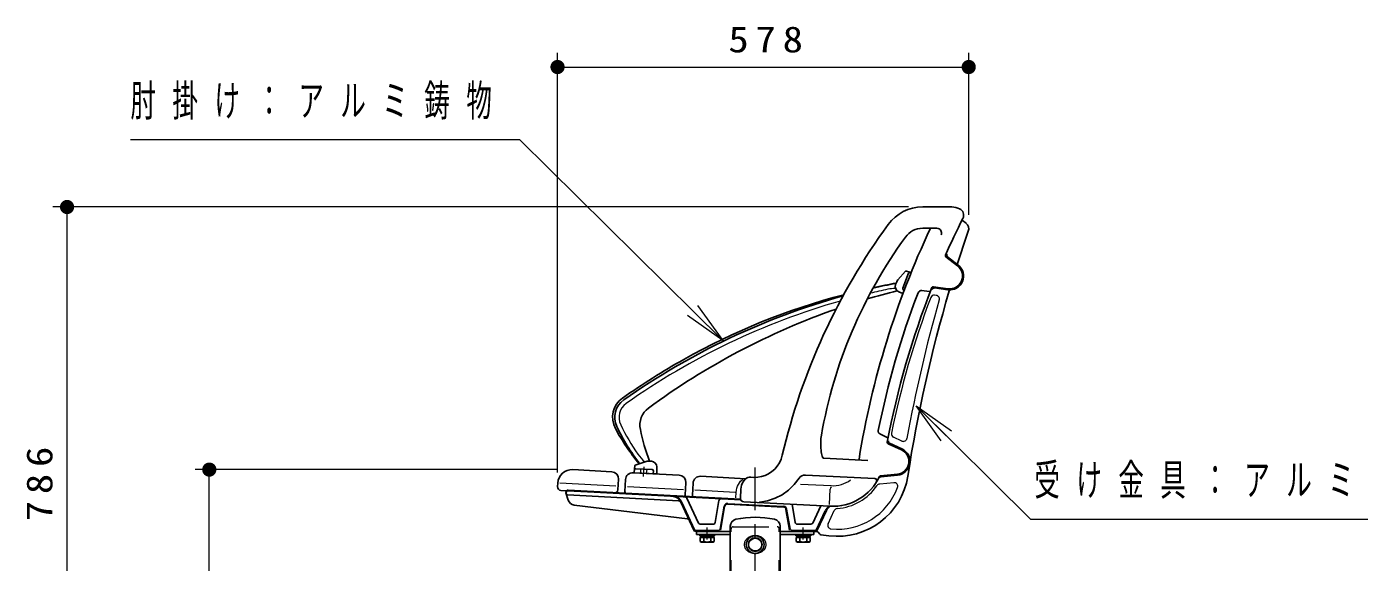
# Model space of a CAD drawing. Units: millimetres on the paper, scale 1:20. Extents: x -385 to 0, y 0 to 267.
# Drawn here: x -162.1 to -68.4, y 130.8 to 168.4 of the extents above; entities that cross this region are included whole.
import ezdxf

# ---------------------------------------------------------------- set-up
doc = ezdxf.new("R2010")
doc.units = ezdxf.units.MM
doc.linetypes.add('USER1', pattern=[4.5, 2.5, -2])
doc.linetypes.add('USER2', pattern=[6, 3, -1, 1, -1])
doc.layers.add('1_20', color=7, linetype='Continuous', lineweight=25)
doc.styles.add('ＭＳ ゴシック', font='')
doc.styles.get('ＭＳ ゴシック').set_extended_font_data('MS Gothic')

# ---------------------------------------------------------------- blocks, each defined once
blk = doc.blocks.new('filled_dot')
at = {"color": 0, "linetype": 'Continuous', "lineweight": -2, "const_width": 1.25}
blk.add_lwpolyline([(-0.625, 0, 1), (0.625, 0, 1)], format="xyb", close=True, dxfattribs=at)

msp = doc.modelspace()

# ---------------------------------------------------------------- linework, layer by layer
at = {"layer": '1_20', "lineweight": 13}
for p, q in [((-124.774, 137.077), (-124.774, 166.6)), ((-95.87, 155.216), (-95.87, 166.6)), ((-124.774, 165.6), (-95.87, 165.6)), ((-100.106, 155.757), (-160.254, 155.757)), ((-159.254, 116.44), (-159.254, 155.757)), ((-113.163, 146.371), (-115.648, 148.125)), ((-113.163, 146.371), (-115.296, 148.48)), ((-114.945, 148.836), (-113.163, 146.371)), ((-99.573, 141.782), (-97.443, 139.669)), ((-99.573, 141.782), (-97.091, 140.024)), ((-97.795, 139.314), (-99.573, 141.782)), ((-124.762, 137.287), (-150.254, 137.287)), ((-149.254, 116.44), (-149.254, 137.287))]:
    msp.add_line(p, q, dxfattribs=at)
at = {"layer": '1_20', "color": 4}
for p, q in [((-97.059, 155.757), (-99.106, 155.757)), ((-98.103, 154.257), (-99.106, 154.257)), ((-96.658, 151.612), (-97.473, 152.243)), ((-97.329, 150.009), (-98.351, 150.147)), ((-98.647, 149.809), (-99.163, 149.878)), ((-101.609, 139.556), (-102.082, 139.772)), ((-100.6, 138.684), (-101.538, 139.112)), ((-106.055, 138.084), (-102.954, 137.922)), ((-107.347, 136.908), (-102.469, 136.652)), ((-100.887, 136.969), (-102.066, 136.856)), ((-111.887, 135.915), (-111.92, 135.291)), ((-110.967, 136.743), (-111.189, 136.755)), ((-111.683, 135.029), (-105.622, 134.711)), ((-115.004, 132.94), (-113.104, 132.94)), ((-115.004, 132.715), (-115.004, 132.94)), ((-115.004, 132.715), (-112.629, 132.715)), ((-109.129, 132.715), (-106.754, 132.715)), ((-108.654, 132.94), (-106.754, 132.94)), ((-106.754, 132.715), (-106.754, 132.94))]:
    msp.add_line(p, q, dxfattribs=at)
at = {"layer": '1_20', "color": 190}
for p, q in [((-96.318, 154.813), (-96.06, 154.608)), ((-96.612, 151.672), (-97.361, 152.251)), ((-97.339, 149.934), (-98.277, 150.061)), ((-100.569, 138.752), (-101.43, 139.145)), ((-123.709, 137.286), (-120.963, 137.142)), ((-111.532, 136.648), (-114.722, 136.815)), ((-100.88, 136.894), (-102.047, 136.782)), ((-124.773, 136.09), (-124.76, 136.34)), ((-124.029, 135.852), (-111.912, 135.217)), ((-120.49, 136.617), (-120.529, 135.868)), ((-115.247, 136.342), (-115.292, 135.493)), ((-120.792, 135.631), (-124.537, 135.827)), ((-124.18, 135.658), (-124.023, 135.147)), ((-124.081, 135.504), (-116.246, 135.094)), ((-124.013, 135.8), (-111.893, 135.165)), ((-115.194, 133.027), (-116.108, 134.987)), ((-114.876, 133.527), (-115.695, 135.284)), ((-113.697, 133.564), (-113.424, 135.113)), ((-123.605, 134.797), (-115.649, 133.835)), ((-108.061, 133.564), (-108.289, 134.859)), ((-106.832, 133.527), (-106.264, 134.745)), ((-106.513, 133.027), (-105.871, 134.405)), ((-114.74, 133.44), (-113.844, 133.44)), ((-112.629, 121.298), (-112.629, 133.309)), ((-109.129, 121.298), (-109.129, 133.309)), ((-107.913, 133.44), (-106.968, 133.44)), ((-115.058, 132.94), (-112.629, 132.94)), ((-109.129, 132.94), (-106.55, 132.94)), ((-106.367, 132.774), (-106.42, 132.865)), ((-106.256, 132.7), (-105.692, 132.632))]:
    msp.add_line(p, q, dxfattribs=at)
at = {"layer": '1_20', "color": 2}
for p, q in [((-100.303, 151.235), (-100.852, 150.635)), ((-100.095, 151.101), (-100.493, 150.038)), ((-99.919, 151.145), (-100.251, 151.249)), ((-101.008, 150.301), (-100.932, 150.505)), ((-100.405, 149.897), (-100.437, 149.91)), ((-100.493, 149.663), (-100.793, 149.794))]:
    msp.add_line(p, q, dxfattribs=at)
at = {"layer": '1_20', "color": 190, "lineweight": 13}
for p, q in [((-98.149, 149.539), (-98.269, 149.556)), ((-100.562, 139.299), (-101.154, 139.568)), ((-120.666, 136.125), (-124.611, 136.332)), ((-115.922, 135.877), (-119.867, 136.083)), ((-101.13, 136.368), (-102.128, 136.272)), ((-115.123, 133.06), (-116.02, 134.983)), ((-112.288, 135.686), (-115.124, 135.835)), ((-112.808, 134.912), (-108.887, 134.707)), ((-112.238, 135.293), (-112.218, 135.682)), ((-113.35, 133.101), (-113.067, 134.706)), ((-113.301, 133.019), (-113.005, 134.695)), ((-113.301, 133.019), (-113.005, 134.695)), ((-112.811, 134.849), (-108.89, 134.644)), ((-108.457, 133.019), (-108.716, 134.49)), ((-108.407, 133.101), (-108.654, 134.501)), ((-106.585, 133.06), (-105.96, 134.401)), ((-105.753, 133.474), (-105.321, 134.401)), ((-115.058, 133.019), (-113.449, 133.019)), ((-108.309, 133.019), (-106.649, 133.019))]:
    msp.add_line(p, q, dxfattribs=at)
at = {"layer": '1_20'}
for p, q in [((-119.307, 137.598), (-118.538, 137.862)), ((-118.169, 137.872), (-118.387, 137.883)), ((-119.387, 137.112), (-119.341, 137.555)), ((-117.842, 136.979), (-119.34, 137.057)), ((-119.267, 137.354), (-118.133, 137.294)), ((-118.042, 136.989), (-118.039, 137.193)), ((-117.79, 137.029), (-117.79, 137.472)), ((-114.779, 132.715), (-113.729, 132.715)), ((-114.779, 132.715), (-114.779, 132.64)), ((-114.779, 132.64), (-113.729, 132.64)), ((-114.714, 132.64), (-114.714, 132.515)), ((-113.794, 132.64), (-114.714, 132.64)), ((-113.794, 132.515), (-114.714, 132.515)), ((-114.287, 132.64), (-114.254, 132.515)), ((-114.254, 132.64), (-114.22, 132.515)), ((-113.794, 132.64), (-113.794, 132.515)), ((-113.729, 132.64), (-113.729, 132.715)), ((-108.029, 132.715), (-106.979, 132.715)), ((-108.029, 132.715), (-108.029, 132.64)), ((-108.029, 132.64), (-106.979, 132.64)), ((-107.964, 132.64), (-107.964, 132.515)), ((-107.044, 132.64), (-107.964, 132.64)), ((-107.044, 132.515), (-107.964, 132.515)), ((-107.537, 132.64), (-107.504, 132.515)), ((-107.504, 132.64), (-107.47, 132.515)), ((-107.044, 132.64), (-107.044, 132.515)), ((-106.979, 132.64), (-106.979, 132.715))]:
    msp.add_line(p, q, dxfattribs=at)
at = {"layer": '1_20', "linetype": 'USER2', "lineweight": 13}
for p, q in [((-110.879, 116.44), (-110.879, 137.959)), ((-118.727, 136.812), (-118.692, 137.479))]:
    msp.add_line(p, q, dxfattribs=at)
at = {"layer": '1_20', "color": 40}
for p, q in [((-116.22, 136.894), (-119.465, 137.064)), ((-119.991, 136.591), (-120.035, 135.742)), ((-115.791, 135.519), (-115.746, 136.368)), ((-119.893, 135.584), (-115.949, 135.377))]:
    msp.add_line(p, q, dxfattribs=at)
at = {"layer": '1_20', "linetype": 'USER1', "lineweight": 13}
for p, q in [((-118.915, 137.035), (-118.925, 137.336)), ((-118.518, 137.014), (-118.476, 137.312))]:
    msp.add_line(p, q, dxfattribs=at)
at = {"layer": '1_20', "color": 120, "lineweight": 13}
for p, q in [((-107.688, 136.271), (-105.546, 136.159)), ((-105.663, 134.84), (-105.606, 135.92))]:
    msp.add_line(p, q, dxfattribs=at)
at = {"layer": '1_20', "color": 4, "linetype": 'USER2', "lineweight": 13}
for p, q in [((-114.254, 132.363), (-114.254, 133.214)), ((-107.504, 132.363), (-107.504, 133.214))]:
    msp.add_line(p, q, dxfattribs=at)
at = {"layer": '1_20', "color": 204, "linetype": 'USER1', "lineweight": 13}
for p, q in [((-112.571, 128.415), (-112.571, 133.115)), ((-112.421, 133.265), (-109.337, 133.265)), ((-109.187, 128.415), (-109.187, 133.115))]:
    msp.add_line(p, q, dxfattribs=at)
at = {"layer": '1_20', "color": 131}
for p, q in [((-114.745, 132.515), (-114.745, 132.24)), ((-113.763, 132.515), (-114.745, 132.515)), ((-114.745, 132.24), (-114.666, 132.195)), ((-113.841, 132.195), (-114.666, 132.195)), ((-114.499, 132.515), (-114.499, 132.24)), ((-114.008, 132.515), (-114.008, 132.24)), ((-113.763, 132.24), (-113.841, 132.195)), ((-113.763, 132.515), (-113.763, 132.24)), ((-107.995, 132.515), (-107.995, 132.24)), ((-107.013, 132.515), (-107.995, 132.515)), ((-107.995, 132.24), (-107.916, 132.195)), ((-107.091, 132.195), (-107.916, 132.195)), ((-107.749, 132.515), (-107.749, 132.24)), ((-107.258, 132.515), (-107.258, 132.24)), ((-107.013, 132.24), (-107.091, 132.195)), ((-107.013, 132.515), (-107.013, 132.24))]:
    msp.add_line(p, q, dxfattribs=at)
at = {"layer": '1_20', "lineweight": 13}
for points in [[(-113.163, 146.371), (-127.425, 160.474), (-154.801, 160.474)], [(-99.573, 141.782), (-91.53, 133.805), (-61.256, 133.805)]]:
    msp.add_lwpolyline(points, dxfattribs=at)
at = {"layer": '1_20', "color": 4}
for points in [[(-106.055, 138.084), (-106.085, 138.096), (-106.115, 138.126), (-106.144, 138.176), (-106.171, 138.243), (-106.196, 138.327), (-106.218, 138.426), (-106.237, 138.537), (-106.252, 138.66), (-106.263, 138.79), (-106.271, 138.927), (-106.274, 139.066), (-106.272, 139.206), (-106.267, 139.344), (-106.257, 139.476), (-106.244, 139.601), (-106.226, 139.716)], [(-108.98, 138.293), (-109.062, 138.025), (-109.178, 137.772), (-109.326, 137.538), (-109.504, 137.328), (-109.708, 137.145), (-109.934, 136.993), (-110.178, 136.875), (-110.434, 136.793), (-110.699, 136.749), (-110.967, 136.743)], [(-111.887, 135.915), (-111.872, 136.052), (-111.841, 136.184), (-111.795, 136.308), (-111.735, 136.423), (-111.664, 136.523), (-111.581, 136.608), (-111.49, 136.675), (-111.393, 136.723), (-111.292, 136.75), (-111.189, 136.755)], [(-107.793, 136.681), (-108.133, 136.234), (-108.534, 135.844), (-108.987, 135.52), (-109.483, 135.268), (-110.009, 135.095), (-110.554, 135.005)]]:
    msp.add_lwpolyline(points, dxfattribs=at)
at = {"layer": '1_20', "color": 190, "lineweight": 13}
msp.add_lwpolyline([(-112.218, 135.682), (-112.202, 135.835), (-112.17, 135.983), (-112.123, 136.123), (-112.063, 136.252), (-111.989, 136.367), (-111.906, 136.464), (-111.813, 136.543), (-111.714, 136.6)], dxfattribs=at)
at = {"layer": '1_20', "color": 204, "lineweight": 13}
msp.add_lwpolyline([(-111.648, 132.015), (-111.645, 131.961), (-111.636, 131.907), (-111.622, 131.853), (-111.601, 131.801), (-111.576, 131.751), (-111.545, 131.703), (-111.509, 131.657), (-111.468, 131.613), (-111.423, 131.573), (-111.373, 131.536), (-111.32, 131.503), (-111.263, 131.474), (-111.204, 131.449), (-111.142, 131.428), (-111.078, 131.411), (-111.012, 131.4), (-110.946, 131.393), (-110.879, 131.39), (-110.812, 131.393), (-110.745, 131.4), (-110.68, 131.411), (-110.616, 131.428), (-110.554, 131.449), (-110.494, 131.474), (-110.438, 131.503), (-110.385, 131.536), (-110.335, 131.573), (-110.29, 131.613), (-110.249, 131.657), (-110.213, 131.703), (-110.182, 131.751), (-110.156, 131.801), (-110.136, 131.853), (-110.122, 131.907), (-110.113, 131.961), (-110.11, 132.015), (-110.113, 132.07), (-110.122, 132.124), (-110.136, 132.177), (-110.156, 132.229), (-110.182, 132.279), (-110.213, 132.328), (-110.249, 132.374), (-110.29, 132.417), (-110.335, 132.457), (-110.385, 132.494), (-110.438, 132.527), (-110.494, 132.556), (-110.554, 132.582), (-110.616, 132.602), (-110.68, 132.619), (-110.745, 132.631), (-110.812, 132.638), (-110.879, 132.64), (-110.946, 132.638), (-111.012, 132.631), (-111.078, 132.619), (-111.142, 132.602), (-111.204, 132.582), (-111.263, 132.556), (-111.32, 132.527), (-111.373, 132.494), (-111.423, 132.457), (-111.468, 132.417), (-111.509, 132.374), (-111.545, 132.328), (-111.576, 132.279), (-111.601, 132.229), (-111.622, 132.177), (-111.636, 132.124), (-111.645, 132.07)], close=True, dxfattribs=at)
at = {"layer": '1_20', "color": 190}
for radius in [0.625, 0.479]:
    msp.add_circle((-110.879, 132.015), radius, dxfattribs=at)
at = {"layer": '1_20', "color": 204, "lineweight": 13}
msp.add_circle((-110.879, 132.015), 0.45, dxfattribs=at)
at = {"layer": '1_20', "color": 4}
for centre, radius, start, end in [((-99.106, 152.757), 3, 90, 143.93385), ((-97.059, 154.507), 1.25, 63.71986, 90), ((-96.727, 155.18), 0.5, 333.36399, 63.71986), ((-42.76, 128.112), 59.875, 153.36399, 156.10762), ((-65.066, 127.965), 45.111, 143.93385, 166.76595), ((-42.76, 128.112), 61.625, 154.89629, 170.73941), ((-99.106, 152.757), 1.5, 90, 143.93385), ((-98.103, 153.935), 0.322, 334.98648, 90), ((-73.3, 133.962), 33.425, 143.93385, 170.08775), ((-97.412, 152.322), 0.1, 156.10762, 232.28941), ((-97.208, 150.9), 0.9, 262.28941, 52.28941), ((-42.76, 128.112), 59.875, 158.47119, 169.30762), ((-98.364, 150.048), 0.1, 82.28941, 158.47119), ((-42.76, 128.112), 60.65, 159.12896, 168.64985), ((-99.196, 149.631), 0.25, 82.28941, 159.12896), ((-98.634, 149.908), 0.1, 262.28941, 338.69025), ((-101.978, 139.999), 0.25, 168.64985, 245.48941), ((-101.65, 139.465), 0.1, 349.08857, 65.48941), ((-101.497, 139.203), 0.1, 169.30762, 245.48941), ((-100.973, 137.865), 0.9, 275.48941, 65.48941), ((-105.432, 138.331), 1.875, 348.43996, 350.73941), ((-107.373, 136.409), 0.5, 87, 146.98921), ((-105.432, 138.331), 3.625, 267, 334.9921), ((-102.056, 136.756), 0.1, 95.48941, 154.9921), ((-102.477, 136.502), 0.15, 328.25266, 87), ((-111.67, 135.278), 0.25, 177, 267), ((-110.553, 134.987), 0.0177, 95.03004, 267)]:
    msp.add_arc(centre, radius, start, end, dxfattribs=at)
at = {"layer": '1_20', "color": 190}
for centre, radius, start, end in [((-96.37, 154.663), 0.15, 51.54842, 83.23143), ((-96.411, 154.695), 0.15, 51.54842, 63.12501), ((-96.37, 154.216), 0.5, 341.04053, 51.54842), ((-1.323, 121.564), 100, 161.04053, 162.41107), ((-97.269, 152.37), 0.15, 155.08941, 232.28941), ((-96.552, 151.752), 0.1, 162.41107, 232.28941), ((-97.208, 150.9), 0.975, 262.28941, 52.28941), ((-98.298, 149.913), 0.15, 82.28941, 159.48941), ((-97.141, 149.827), 0.1, 93.5709, 163.56547), ((-1.323, 121.564), 100, 163.56547, 171.21744), ((-101.368, 139.281), 0.15, 168.28941, 245.48941), ((-100.973, 137.865), 0.975, 275.48941, 65.48941), ((-123.762, 136.287), 1, 87, 177), ((-120.989, 136.643), 0.5, 357, 87), ((-114.748, 136.316), 0.5, 87, 177), ((-105.092, 137.596), 5, 263.10851, 351.21744), ((-102.032, 136.633), 0.15, 95.48941, 153.45853), ((-124.524, 136.077), 0.25, 177, 267), ((-124.036, 135.702), 0.15, 87, 197), ((-120.779, 135.881), 0.25, 267, 357), ((-124.02, 135.65), 0.15, 87, 197), ((-124.077, 135.579), 0.075, 197, 267), ((-123.545, 135.293), 0.5, 197, 263.10851), ((-116.788, 134.67), 0.75, 25, 87), ((-116.254, 134.944), 0.15, 27.14383, 87), ((-115.831, 135.221), 0.15, 25, 87), ((-115.142, 135.485), 0.15, 177, 267), ((-113.276, 135.087), 0.15, 87, 170), ((-105.191, 134.088), 0.75, 123.90023, 155), ((-115.667, 133.686), 0.15, 25, 83.10851), ((-114.74, 133.59), 0.15, 205, 270), ((-113.844, 133.59), 0.15, 270, 350), ((-112.129, 133.309), 0.5, 101.94034, 180), ((-110.879, 127.398), 6.542, 78.05966, 101.94034), ((-109.629, 133.309), 0.5, 0, 78.05966), ((-107.913, 133.59), 0.15, 190, 270), ((-106.968, 133.59), 0.15, 270, 335), ((-115.058, 133.09), 0.15, 205, 270), ((-106.649, 133.09), 0.15, 270, 335), ((-106.55, 132.79), 0.15, 30, 90), ((-106.238, 132.849), 0.15, 210, 263.10851)]:
    msp.add_arc(centre, radius, start, end, dxfattribs=at)
at = {"layer": '1_20', "color": 2}
for centre, radius, start, end in [((-100.266, 151.202), 0.05, 72.48941, 137.51911), ((-100.002, 151.066), 0.1, 72.48941, 159.48941), ((-91.286, 101.34), 50, 101.17183, 103.08133), ((-92.587, 103.649), 47.5, 100.16481, 102.14335), ((-100.634, 150.161), 0.4, 159.48941, 246.48941), ((-100.557, 150.365), 0.4, 137.51911, 159.48941), ((-100.399, 150.003), 0.1, 159.48941, 247.48941), ((-91.286, 101.34), 50, 105.5641, 125.21382), ((-92.587, 103.649), 47.5, 104.72019, 119.39749), ((-88.696, 101.379), 50, 104.13225, 106.62846), ((-88.696, 101.379), 50, 109.26358, 126.41025), ((-91.286, 101.34), 50.15, 119.39749, 125.21382), ((-119.253, 140.965), 1.65, 125.21382, 208.16114), ((-119.253, 140.965), 1.5, 125.21382, 205.67737), ((-119.253, 140.965), 1.5, 125.21382, 205.67737), ((-117.484, 140.412), 1.5, 126.41025, 191.57122), ((-107.483, 147.265), 15, 208.16114, 219.65736), ((-107.086, 146.814), 15, 205.67737, 217.40501), ((-104.258, 143.119), 15, 191.57122, 200.44646)]:
    msp.add_arc(centre, radius, start, end, dxfattribs=at)
at = {"layer": '1_20', "color": 2, "lineweight": 13}
for centre, radius, start, end in [((-91.286, 101.34), 49.7, 101.93009, 103.38796), ((-100.889, 146.787), 3.25, 92.19908, 101.93009), ((-91.286, 101.34), 49.7, 105.89695, 125.21382), ((-119.253, 140.965), 1.2, 125.21382, 205.67737), ((-107.086, 146.814), 14.7, 205.67737, 215.05965), ((-116.459, 140.237), 3.25, 215.05965, 227.85986)]:
    msp.add_arc(centre, radius, start, end, dxfattribs=at)
at = {"layer": '1_20', "color": 190, "lineweight": 13}
for centre, radius, start, end in [((-42.76, 128.112), 59.7, 159.11283, 168.66598), ((-1.323, 121.564), 100.5, 164.0253, 169.73007), ((-98.303, 149.308), 0.25, 82.28941, 159.11283), ((-98.182, 149.292), 0.25, 344.0253, 82.28941), ((-101.05, 139.796), 0.25, 168.66598, 245.48941), ((-100.459, 139.526), 0.25, 245.48941, 349.73007), ((-105.092, 137.596), 4.5, 264.12279, 339.67005), ((-105.432, 138.331), 3.8, 274.77855, 325.26484), ((-102.104, 136.023), 0.25, 95.48941, 145.26484), ((-101.106, 136.119), 0.25, 339.67005, 95.48941), ((-116.699, 134.666), 0.75, 25, 87), ((-112.821, 134.663), 0.25, 87, 170), ((-112.821, 134.663), 0.187, 87, 170), ((-112.821, 134.663), 0.187, 87, 170), ((-108.9, 134.457), 0.187, 10, 87), ((-108.9, 134.457), 0.25, 10, 87), ((-105.28, 134.084), 0.75, 122.77394, 155), ((-105.095, 134.295), 0.25, 94.77855, 155), ((-115.058, 133.09), 0.0714, 205, 270), ((-113.449, 133.119), 0.1, 270, 350), ((-108.309, 133.119), 0.1, 190, 270), ((-106.649, 133.09), 0.0714, 270, 335), ((-105.527, 133.368), 0.25, 155, 264.12279)]:
    msp.add_arc(centre, radius, start, end, dxfattribs=at)
at = {"layer": '1_20'}
for centre, radius, start, end in [((-118.408, 137.484), 0.4, 87, 108.97029), ((-118.19, 137.472), 0.4, 0, 87), ((-119.338, 137.107), 0.05, 174, 267), ((-119.272, 137.254), 0.1, 87, 174), ((-119.291, 137.55), 0.05, 108.97029, 174), ((-118.139, 137.194), 0.1, 359, 87), ((-117.84, 137.029), 0.05, 267, 0)]:
    msp.add_arc(centre, radius, start, end, dxfattribs=at)
at = {"layer": '1_20', "color": 40}
for centre, radius, start, end in [((-119.491, 136.564), 0.5, 87, 177), ((-116.246, 136.394), 0.5, 357, 87), ((-119.885, 135.734), 0.15, 177, 267), ((-115.941, 135.527), 0.15, 267, 357)]:
    msp.add_arc(centre, radius, start, end, dxfattribs=at)
at = {"layer": '1_20', "color": 120, "lineweight": 13}
for centre, radius, start, end in [((-105.356, 135.907), 0.25, 135.32226, 177), ((-105.432, 138.331), 2.175, 267, 305.4622)]:
    msp.add_arc(centre, radius, start, end, dxfattribs=at)
at = {"layer": '1_20', "color": 204, "linetype": 'USER1', "lineweight": 13}
for centre, start, end in [((-112.421, 133.115), 90, 180), ((-109.337, 133.115), 0, 90)]:
    msp.add_arc(centre, 0.15, start, end, dxfattribs=at)
at = {"layer": '1_20', "color": 131}
for centre, radius, start, end in [((-114.622, 132.453), 0.245, 240.00001, 299.99999), ((-114.254, 132.884), 0.689, 249.136, 290.864), ((-113.886, 132.453), 0.245, 240.00001, 299.99999), ((-107.872, 132.453), 0.245, 240.00001, 299.99999), ((-107.504, 132.884), 0.689, 249.136, 290.864), ((-107.136, 132.453), 0.245, 240.00001, 299.99999)]:
    msp.add_arc(centre, radius, start, end, dxfattribs=at)

# ---------------------------------------------------------------- block references
at = {"layer": '1_20', "lineweight": 13, "xscale": 0.4, "yscale": 0.4}
msp.add_blockref('filled_dot', (-124.774, 165.6), dxfattribs=at)
for p, rotation in [((-95.87, 165.6), 180), ((-159.254, 155.757), 270), ((-149.254, 137.287), 270)]:
    msp.add_blockref('filled_dot', p, dxfattribs=dict(at, rotation=rotation))

# ---------------------------------------------------------------- texts
at = {"layer": '1_20', "style": 'ＭＳ ゴシック'}
for s, insert, char_height, attachment_point in [('\\T1.33;\\W1.15;578', (-109.905, 166.6), 1.833, 8), ('\\T1.64;\\W0.6;肘掛け：アルミ鋳物', (-154.801, 163.124), 2.199, 4), ('\\T1.64;\\W0.6;受け金具：アルミ鋳物', (-91.256, 136.455), 2.199, 4)]:
    msp.add_mtext(s, dxfattribs=dict(at, insert=insert, char_height=char_height, attachment_point=attachment_point))
at = {"layer": '1_20', "insert": (-160.254, 136.515), "char_height": 1.833, "attachment_point": 8, "rotation": 90, "style": 'ＭＳ ゴシック'}
msp.add_mtext('\\T1.33;\\W1.15;786', dxfattribs=at)

doc.saveas('drawing.dxf')
